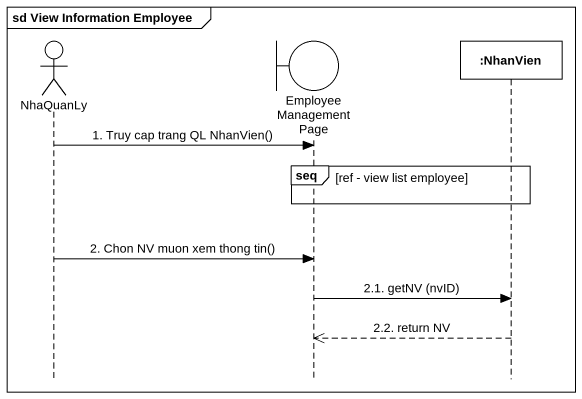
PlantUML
@startuml
mainframe sd View Information Employee
hide footbox
actor NhaQuanLy
boundary "Employee Management Page" as Employee_Management_Page
participant ":NhanVien" as NhanVien

NhaQuanLy -> Employee_Management_Page : 1. Truy cap trang QL NhanVien()
group seq [ref - view list employee]
end
NhaQuanLy -> Employee_Management_Page : 2. Chon NV muon xem thong tin()
Employee_Management_Page -> NhanVien : 2.1. getNV (nvID)
NhanVien -->> Employee_Management_Page : 2.2. return NV
@enduml
